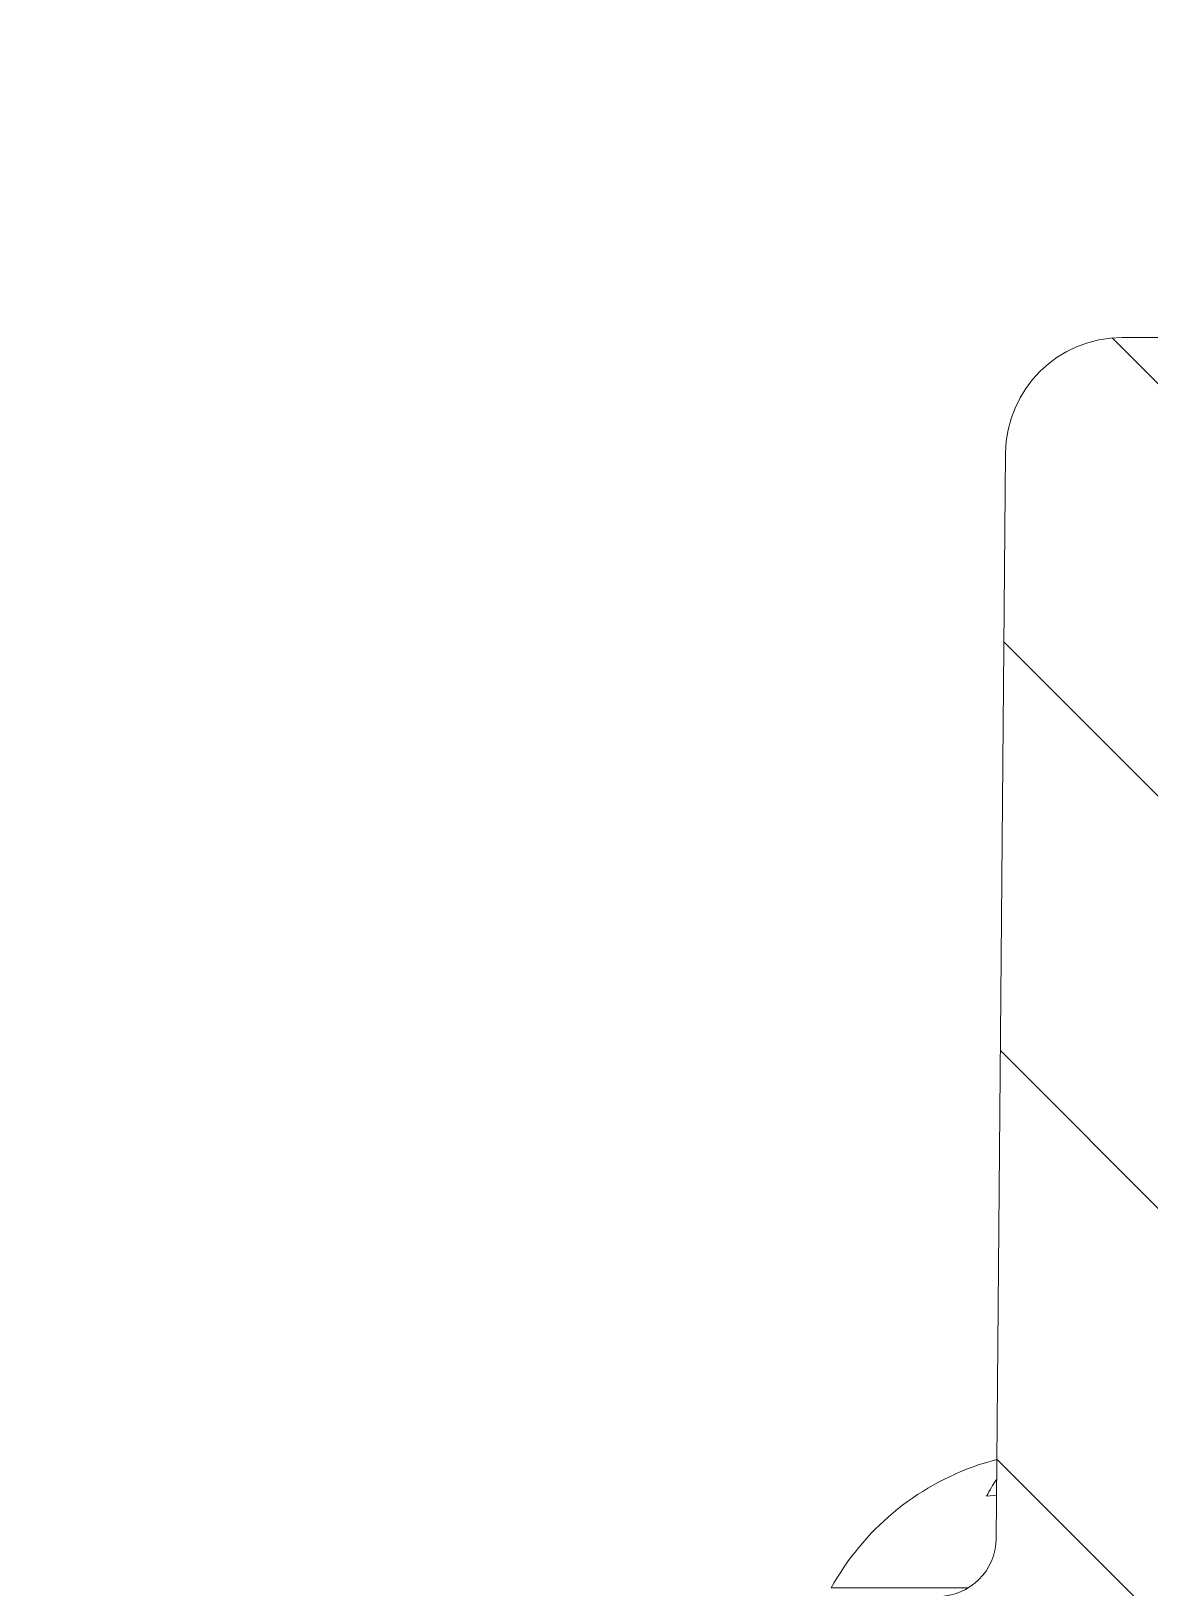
# Model space of a CAD drawing. Extents: x 14808 to 20058, y -13198 to -11680.
# Drawn here: x 15952.24 to 15961.84, y -11785.46 to -11772.1 of the extents above; entities that cross this region are included whole.
import ezdxf

# ---------------------------------------------------------------- set-up
doc = ezdxf.new("R2010")
doc.units = 0
doc.header["$LTSCALE"] = 7
doc.header["$MEASUREMENT"] = 0
doc.layers.get('0').update_dxf_attribs({"color": 2, "linetype": 'CONTINUOUS'})
doc.layers.add('D', color=2, linetype='CONTINUOUS')
doc.styles.add('GHS', font='romans', dxfattribs={"bigfont": 'ghs'})
doc.dimstyles.new('STANDARD$7', dxfattribs={"dimtxt": 3.5, "dimasz": 3, "dimexe": 1, "dimexo": 0.0625, "dimgap": 1, "dimtad": 1, "dimdec": 4, "dimzin": 0, "dimdsep": 46, "dimtxsty": 'GHS', "dimcen": 1, "dimclrt": 2, "dimadec": 0, "dimazin": 0, "dimtfac": 1, "dimtdec": 4, "dimtofl": 0, "dimtmove": 0, "dimatfit": 3, "dimfxl": 1, "dimtolj": 1, "dimtzin": 0, "dimarcsym": 0})

msp = doc.modelspace()

# ---------------------------------------------------------------- hatches: boundary and pattern name
at = {"linetype": 'Continuous', "lineweight": 0}
h = msp.add_hatch(dxfattribs=at)
h.set_pattern_fill('ANSI31', color=2, scale=20, style=0)
h.set_pattern_definition([(45, (16720.3308, -10026.8604), (-1.767767, 1.767767), [])])
edge = h.paths.add_edge_path(flags=0)
edge.add_line((15742.965, -11795.042), (15741.822, -11729.533))
edge.add_line((15741.822, -11729.533), (15740.322, -11729.533))
edge.add_line((15740.322, -11729.533), (15741.483, -11796.051))
edge.add_ellipse((15742.483, -11796.033), major_axis=(-1, 0), ratio=0.999976, start_angle=1, end_angle=90)
edge.add_line((15742.483, -11797.033), (15748.561, -11797.033))
edge.add_arc((15748.561, -11796.033), 1, 270, 358.5)
edge.add_line((15749.561, -11796.06), (15750.443, -11762.35))
edge.add_arc((15757.441, -11762.533), 7, 90, 178.5, ccw=False)
edge.add_line((15757.441, -11755.533), (15929.782, -11755.533))
edge.add_arc((15929.782, -11762.533), 7, 1.5, 90, ccw=False)
edge.add_line((15936.779, -11762.35), (15937.662, -11796.06))
edge.add_arc((15938.662, -11796.033), 1, 181.5, 270)
edge.add_line((15938.662, -11797.033), (15944.74, -11797.033))
edge.add_ellipse((15944.74, -11796.033), major_axis=(1, 0), ratio=0.999976, start_angle=270, end_angle=359)
edge.add_line((15945.74, -11796.051), (15945.768, -11794.446))
edge.add_ellipse((15950.767, -11794.533), major_axis=(-5, 0), ratio=0.999976, start_angle=270, end_angle=359, ccw=False)
edge.add_line((15950.767, -11789.533), (15960.25, -11789.533))
edge.add_line((15960.25, -11789.533), (15960.25, -11787.533))
edge.add_line((15960.25, -11787.533), (15950.776, -11787.533))
edge.add_ellipse((15950.776, -11794.033), major_axis=(6.5, 0), ratio=0.999976, start_angle=90, end_angle=179)
edge.add_line((15944.276, -11793.92), (15944.257, -11795.042))
edge.add_ellipse((15943.757, -11795.033), major_axis=(-0.5, 0), ratio=0.999976, start_angle=90, end_angle=179, ccw=False)
edge.add_line((15943.757, -11795.533), (15939.636, -11795.533))
edge.add_arc((15939.636, -11795.033), 0.5, 181.5, 270, ccw=False)
edge.add_line((15939.136, -11795.046), (15938.279, -11762.311))
edge.add_arc((15929.782, -11762.533), 8.5, 1.5, 90)
edge.add_line((15929.782, -11754.033), (15757.441, -11754.033))
edge.add_arc((15757.441, -11762.533), 8.5, 90, 178.5)
edge.add_line((15748.944, -11762.311), (15748.087, -11795.046))
edge.add_arc((15747.587, -11795.033), 0.5, 270, 358.5, ccw=False)
edge.add_line((15747.587, -11795.533), (15743.465, -11795.533))
edge.add_ellipse((15743.465, -11795.033), major_axis=(0.5, 0), ratio=0.999976, start_angle=181, end_angle=270, ccw=False)
h = msp.add_hatch(dxfattribs=at)
h.set_pattern_fill('ANSI31', color=2, scale=20, angle=90, style=0)
h.set_pattern_definition([(135, (16720.3308, -10026.8604), (-1.767767, -1.767767), [])])
edge = h.paths.add_edge_path(flags=0)
edge.add_line((15961.5, -11793.033), (15961.889, -11792.645))
edge.add_line((15961.889, -11792.645), (15961.5, -11792.421))
edge.add_line((15961.5, -11792.421), (15961.5, -11792.346))
edge.add_line((15961.5, -11792.346), (15961.998, -11792.058))
edge.add_line((15961.998, -11792.058), (15961.5, -11791.771))
edge.add_line((15961.5, -11791.771), (15961.5, -11791.696))
edge.add_line((15961.5, -11791.696), (15961.998, -11791.408))
edge.add_line((15961.998, -11791.408), (15961.5, -11791.121))
edge.add_line((15961.5, -11791.121), (15961.5, -11791.046))
edge.add_line((15961.5, -11791.046), (15961.998, -11790.758))
edge.add_line((15961.998, -11790.758), (15961.5, -11790.471))
edge.add_line((15961.5, -11790.471), (15961.5, -11790.396))
edge.add_line((15961.5, -11790.396), (15961.998, -11790.108))
edge.add_line((15961.998, -11790.108), (15961.5, -11789.821))
edge.add_line((15961.5, -11789.821), (15961.5, -11789.746))
edge.add_line((15961.5, -11789.746), (15961.998, -11789.458))
edge.add_line((15961.998, -11789.458), (15961.5, -11789.171))
edge.add_line((15961.5, -11789.171), (15961.5, -11789.096))
edge.add_line((15961.5, -11789.096), (15961.998, -11788.808))
edge.add_line((15961.998, -11788.808), (15961.5, -11788.521))
edge.add_line((15961.5, -11788.521), (15961.5, -11788.446))
edge.add_line((15961.5, -11788.446), (15961.998, -11788.158))
edge.add_line((15961.998, -11788.158), (15962, -11788.157))
edge.add_line((15962, -11788.157), (15962.043, -11788.133))
edge.add_line((15962.043, -11788.133), (15962.138, -11777.231))
edge.add_arc((15962.388, -11777.233), 0.25, 90, 179.5, ccw=False)
edge.add_line((15962.388, -11776.983), (15963.25, -11776.983))
edge.add_line((15963.25, -11776.983), (15963.231, -11774.733))
edge.add_line((15963.231, -11774.733), (15961.603, -11774.733))
edge.add_arc((15961.603, -11775.733), 1, 90, 179.5)
edge.add_line((15960.603, -11775.725), (15960.522, -11785.038))
edge.add_arc((15960.022, -11785.033), 0.5, 270, 359.5, ccw=False)
edge.add_line((15960.022, -11785.533), (15957.59, -11785.533))
edge.add_line((15957.59, -11785.533), (15957.565, -11787.533))
edge.add_line((15957.565, -11787.533), (15960.375, -11787.533))
edge.add_line((15960.375, -11787.533), (15960.421, -11792.783))
edge.add_line((15960.421, -11792.783), (15960.676, -11793.033))
edge.add_line((15960.676, -11793.033), (15961.5, -11793.033))

# ---------------------------------------------------------------- linework, layer by layer
at = {"color": 7, "linetype": 'Continuous', "lineweight": 15}
for p, q in [((15961.603, -11774.733), (15963.231, -11774.733)), ((15960.522, -11785.038), (15960.603, -11775.725))]:
    msp.add_line(p, q, dxfattribs=at)
at = {"color": 8, "linetype": 'Continuous', "lineweight": 15}
msp.add_line((15960.284, -11785.459), (15959.107, -11785.459), dxfattribs=at)
at = {"color": 7, "linetype": 'Continuous', "lineweight": 15, "flags": 128}
for points in [[(15960.528, -11784.357), (15960.41, -11784.391), (15960.366, -11784.405)], [(15960.441, -11784.673), (15960.499, -11784.666), (15960.525, -11784.664)]]:
    msp.add_lwpolyline(points, dxfattribs=at)
at = {"color": 7, "linetype": 'Continuous', "lineweight": 15}
for centre, radius, start, end in [((15961.603, -11775.733), 1, 90, 179.5), ((15961.101, -11786.562), 2.278, 108.8227, 151.0594), ((15961.556, -11785.237), 1.25, 145.45, 153.1752), ((15960.022, -11785.033), 0.5, 270, 359.5)]:
    msp.add_arc(centre, radius, start, end, dxfattribs=at)

# ---------------------------------------------------------------- leaders
at = {"layer": 'D'}
msp.add_leader([(15967.011, -11783.61), (15941.461, -11805.737)], dimstyle='STANDARD$7', override={"dimscale": 1, "dimasz": 1, "dimtad": 0, "dimcen": 5, "dimtp": 0.1, "dimtm": 1e-09, "dimldrblk": 'Dot'}, dxfattribs=at)

doc.saveas('drawing.dxf')
